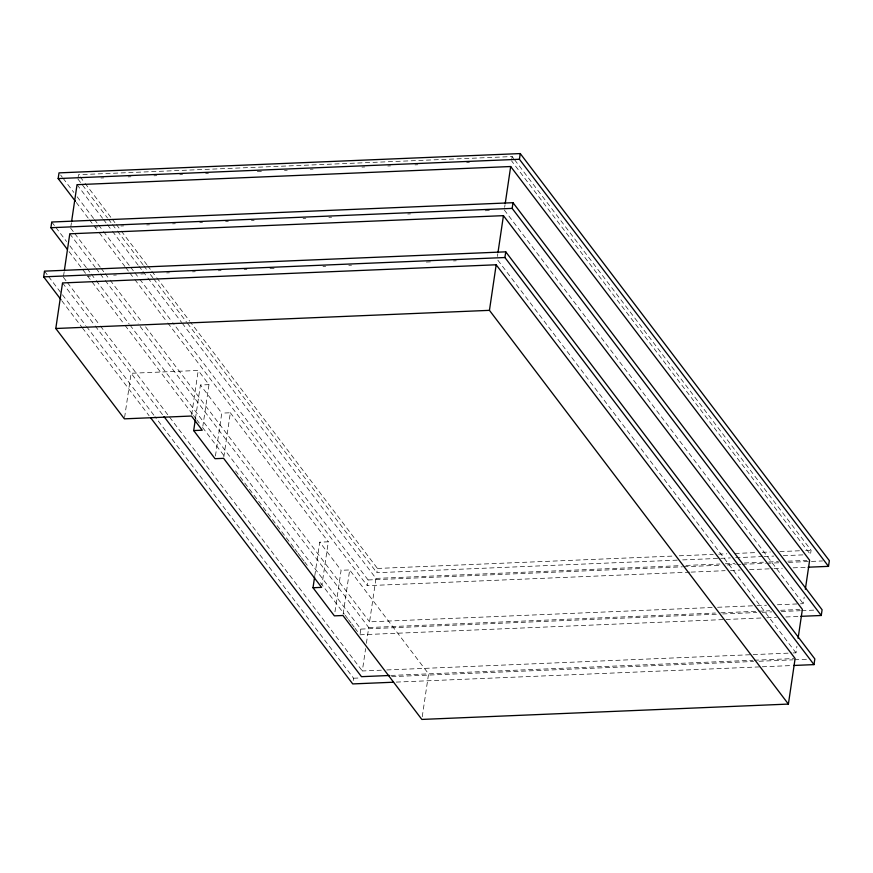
<?xml version="1.0" encoding="UTF-8"?>
<svg xmlns="http://www.w3.org/2000/svg" width="873" height="873" viewBox="0 0 873 873"><rect width="100%" height="100%" fill="white"/><g stroke="black" fill="none" stroke-linecap="round" stroke-linejoin="round"><path stroke-width="0.65" stroke-dasharray="4.37 3.27" d="M63.565 275.923L64.144 271.972M70.822 226.794L71.4 222.844M78.035 177.906L78.505 174.709L512.156 156.562L513.804 158.722M124.588 417.501L131.114 373.273L198.226 370.458L208.985 384.644L202.852 426.188M191.689 414.686L198.226 370.458M195.465 418.505L200.419 385.004L208.985 384.644M215.435 456.012L221.775 413.125L200.419 385.004M223.815 456.994L230.341 412.765L221.775 413.125M314.793 575.667L319.747 542.166L328.313 541.806L321.984 584.692M334.959 611.842L341.103 570.287L319.747 542.166M343.144 614.166L349.669 569.938L341.103 570.287M353.238 680.504L353.576 678.223L154.936 416.607M360.156 633.656L360.833 629.095L130.044 325.138M689.725 572.164L367.249 585.663L368.09 579.967L172.745 322.683M381.348 670.18L362.317 670.977L365.612 648.595M366.398 643.336L368.722 627.534L138.141 323.828M712.139 607.499L369.563 621.838L375.979 578.406L182.446 323.512M677.252 560.139L376.82 572.71L377.452 568.443L190.51 322.224M422.248 716.744L428.578 673.858L349.669 569.938M497.403 256.455L497.796 253.825M504.659 207.327L505.052 204.697M511.84 158.69L512.156 156.562M793.241 652.939L795.958 652.818L796.929 646.238M800.497 603.81L803.215 603.69L804.186 597.11M514.634 159.814L811.104 550.285L810.471 554.562L511.523 160.828M100.984 178.016L103.712 177.896M128.178 176.87L130.895 176.761M154.008 175.789L156.725 175.68M179.838 174.709L182.555 174.6M205.668 173.629L208.385 173.52M257.317 171.468L261.398 171.294M284.511 170.333L287.228 170.213M310.341 169.253L313.058 169.133M361.989 167.092L364.718 166.972M387.819 166.001L390.537 165.892M415.013 164.866L417.731 164.757M466.673 162.705L469.39 162.596M95.092 227.089L97.809 226.969M120.921 226.009L123.639 225.889M146.751 224.928L149.469 224.808M172.581 223.837L175.298 223.728M199.764 222.702L202.481 222.593M225.594 221.622L228.311 221.513M251.424 220.542L254.141 220.433M303.084 218.381L305.801 218.261M328.914 217.301L331.631 217.181M407.756 213.994L410.474 213.885M485.246 210.753L489.317 210.589M87.835 276.217L90.552 276.097M113.665 275.137L116.382 275.017M140.859 274.002L143.576 273.882M166.688 272.911L169.406 272.802M192.507 271.83L195.236 271.721M218.337 270.75L221.055 270.641M244.167 269.67L246.884 269.561M269.997 268.589L274.078 268.426M323.01 266.374L325.738 266.254M348.84 265.294L351.557 265.174M426.33 262.053L430.411 261.878M453.513 260.907L456.241 260.798M377.452 568.443L673.803 556.036M679.238 555.806L713.23 554.388M718.665 554.159L726.816 553.82M734.979 553.471L756.727 552.565M762.162 552.336L770.324 551.998M779.84 551.594L800.225 550.743M805.67 550.514L811.104 550.285M682.686 559.909L719.396 558.371M720.749 558.316L730.265 557.923M735.71 557.694L762.893 556.548M764.257 556.494L773.773 556.101M783.288 555.697L803.673 554.846M375.979 578.406L680.493 565.66M685.927 565.431L719.909 564.013M725.343 563.783L734.859 563.391M744.374 562.987L763.417 562.19M768.851 561.961L778.367 561.568M787.883 561.164L806.914 560.368M368.09 579.967L682.402 566.817M683.755 566.752L721.862 565.158M727.296 564.929L735.47 564.591M736.823 564.536L740.904 564.362M742.268 564.307L765.403 563.336M766.756 563.281L779.011 562.769M788.526 562.365L822.552 560.946M691.078 572.11L725.103 570.68M730.537 570.462L740.064 570.058M749.591 569.665L772.725 568.694M774.078 568.639L782.252 568.29M793.131 567.843L806.739 567.264M717.573 607.281L755.636 605.687M757 605.622L766.516 605.229M777.385 604.771L799.144 603.865M368.722 627.534L715.369 613.032M720.814 612.802L757.513 611.264M758.877 611.209L769.746 610.751M780.626 610.292L799.657 609.496M360.833 629.095L717.322 614.177M722.768 613.948L756.782 612.53M762.227 612.3L771.754 611.897M781.28 611.504L800.323 610.707M801.687 610.642L815.295 610.074M359.992 634.791L724.645 619.535M726.009 619.47L761.387 617.997M766.832 617.768L776.348 617.364M785.875 616.971L799.482 616.403M386.783 669.951L791.887 652.993M390.995 675.429L752.875 660.283M754.239 660.228L793.753 658.569M353.576 678.223L360.374 677.939M391.671 676.63L753.606 661.483M759.052 661.254L793.066 659.835M794.43 659.781L808.038 659.202M396.277 682.097L760.929 666.841M762.293 666.786L792.226 665.532M504.278 209.957L803.215 603.69M497.839 260.176L795.958 652.818M80.152 176.881L84.277 182.304M85.096 183.385L111.449 218.097M112.279 219.178L115.574 223.521M116.393 224.601L120.507 230.025M121.336 231.105L146.86 264.737M147.69 265.818L150.985 270.161M151.804 271.241L155.918 276.665M156.747 277.745L189.692 321.133M77.883 178.976L107.521 218.032M108.35 219.112L111.646 223.455M112.464 224.536L116.589 229.959M117.408 231.039L142.943 264.672M143.761 265.752L147.057 270.095M150.352 274.428L152.819 277.679M153.648 278.771L186.582 322.159M187.411 323.239L376.82 572.71M77.042 184.672L102.567 218.305M103.396 219.385L106.681 223.728M107.51 224.808L111.624 230.232M112.453 231.312L137.978 264.945M138.807 266.025L142.103 270.368M142.921 271.448L147.035 276.872M147.864 277.952L181.628 322.432M60.652 175.047L62.299 177.219M63.118 178.31L73.834 192.42M77.13 196.763L93.618 218.468M94.448 219.559L97.743 223.903M98.562 224.983L102.687 230.417M103.505 231.498L129.881 266.243M130.71 267.324L134.006 271.667M134.835 272.747L138.949 278.181M139.778 279.262L171.916 321.602M76.289 202.46L88.653 218.741M89.483 219.832L98.551 231.771M99.369 232.851L124.926 266.505M125.745 267.596L129.04 271.94M129.87 273.02L133.984 278.443M134.813 279.535L166.961 321.875M167.78 322.955L367.249 585.663M230.341 412.765L328.313 541.806M70.626 228.115L73.921 232.447M74.74 233.538L100.275 267.16M101.093 268.24L104.389 272.583M105.207 273.664L109.332 279.087M110.151 280.178L142.266 322.475M145.562 326.818L369.563 621.838M69.785 233.811L95.31 267.433M96.139 268.513L99.435 272.856M100.253 273.936L104.367 279.36M105.197 280.451L137.312 322.748M51.747 222.015L55.043 226.347M55.872 227.438L66.577 241.548M69.884 245.891L86.362 267.607M87.191 268.688L90.486 273.031M91.305 274.122L95.43 279.546M96.259 280.626L129.226 324.058M69.032 251.588L91.294 280.899M92.112 281.979L124.261 324.32M125.09 325.411L192.671 414.424M193.5 415.504L195.967 418.767M196.796 419.848L199.262 423.11M202.558 427.454L224.819 456.765M235.535 470.874L294.048 547.949M294.878 549.03L297.344 552.293M298.173 553.373L300.65 556.636M301.469 557.716L303.946 560.979M304.764 562.059L307.241 565.322M320.424 582.684L344.333 614.166M345.151 615.258L347.629 618.51M348.447 619.601L350.924 622.853M351.743 623.933L354.22 627.196M355.049 628.276L357.515 631.539M63.369 277.243L66.664 281.575M67.483 282.666L99.609 324.963M100.428 326.055L168.784 416.072M169.602 417.163L362.317 670.977M62.529 282.939L94.371 324.876M95.19 325.956L163.196 415.526M44.49 271.143L47.786 275.486M48.615 276.566L85.707 325.422M86.525 326.502L154.117 415.515M61.787 300.716L81.56 326.775M82.389 327.855L149.152 415.788"/><path stroke-width="1.31" d="M60.957 299.635L43.65 276.839L44.49 271.143L505.751 251.839L814.836 658.919L813.996 664.615L793.59 665.477M67.385 249.416L50.907 227.711L51.747 222.015L513.008 202.7L822.093 609.79L821.253 615.487L800.847 616.338M75.471 201.368L58.164 178.572L59.004 172.876L520.264 153.572L829.35 560.662L828.51 566.359L808.103 567.21M195.268 419.848L193.686 430.564L202.252 430.214L191.493 416.028L124.392 418.844L55.796 328.499L62.529 282.939L496.18 264.781L795.117 658.515L788.395 704.085L421.845 719.428L342.947 615.498L334.37 615.858L313.014 587.736L314.596 577.009M64.34 270.663L69.785 233.811L503.437 215.653L802.374 609.387L798.097 638.349M71.597 221.524L77.042 184.672L510.683 166.525L809.631 560.259L805.353 589.21M788.395 704.085L489.447 310.351L496.18 264.781M497.992 252.504L503.437 215.653M505.249 203.376L510.683 166.525M813.996 664.615L504.91 257.524L505.751 251.839M821.253 615.487L512.167 208.396L513.008 202.7M828.51 566.359L519.424 159.268L520.264 153.572M58.164 178.572L519.424 159.268M50.907 227.711L512.167 208.396M43.65 276.839L504.91 257.524M55.796 328.499L489.447 310.351M313.014 587.736L321.591 587.376L223.608 458.336L215.042 458.696L193.686 430.564M389.653 675.484L361.477 676.673L164.026 416.617M393.559 682.217L352.736 683.919L150.8 417.96"/></g></svg>
